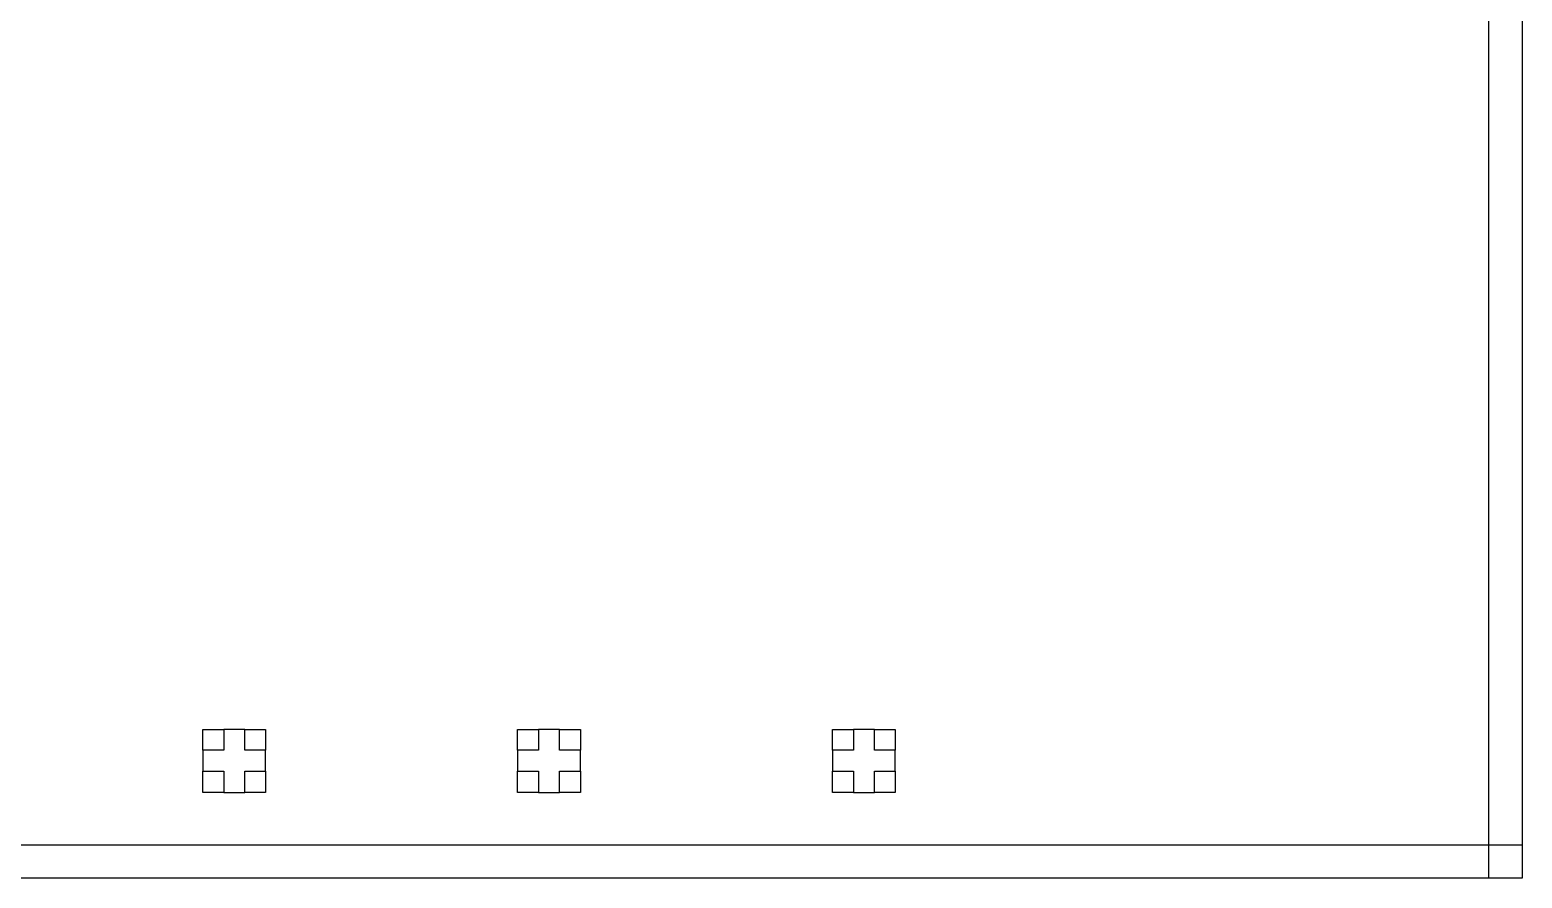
# Model space of a CAD drawing. Extents: x -21765 to 20427, y -6394 to 12870.
# Drawn here: x 8578 to 20427, y -6394 to 346 of the extents above; entities that cross this region are included whole.
import ezdxf

# ---------------------------------------------------------------- set-up
doc = ezdxf.new("R2010")
doc.units = 0
doc.header["$MEASUREMENT"] = 0
doc.layers.add('CONTROL', color=5, linetype='Continuous')
doc.layers.add('FLOW', color=6, linetype='Continuous')

msp = doc.modelspace()

# ---------------------------------------------------------------- linework, layer by layer
at = {"layer": 'CONTROL', "linetype": 'Continuous'}
for points in [[(20162, 12870), (20427, 12870), (20427, -6394), (20162, -6394), (20162, 12870)], [(10117, -5212), (10117, -5378), (9950, -5378), (9950, -5212), (10117, -5212)], [(10450, -5212), (10450, -5378), (10284, -5378), (10284, -5212), (10450, -5212)], [(12617, -5212), (12617, -5378), (12450, -5378), (12450, -5212), (12617, -5212)], [(12950, -5212), (12950, -5378), (12784, -5378), (12784, -5212), (12950, -5212)], [(15117, -5212), (15117, -5378), (14950, -5378), (14950, -5212), (15117, -5212)], [(15450, -5212), (15450, -5378), (15284, -5378), (15284, -5212), (15450, -5212)], [(10117, -5545), (10117, -5712), (9950, -5712), (9950, -5545), (10117, -5545)], [(10450, -5545), (10450, -5712), (10284, -5712), (10284, -5545), (10450, -5545)], [(12617, -5545), (12617, -5712), (12450, -5712), (12450, -5545), (12617, -5545)], [(12950, -5545), (12950, -5712), (12784, -5712), (12784, -5545), (12950, -5545)], [(15117, -5545), (15117, -5712), (14950, -5712), (14950, -5545), (15117, -5545)], [(15450, -5545), (15450, -5712), (15284, -5712), (15284, -5545), (15450, -5545)], [(-21765, -6394), (-21765, -6128), (20427, -6128), (20427, -6394), (-21765, -6394)]]:
    msp.add_lwpolyline(points, close=True, dxfattribs=at)
at = {"layer": 'FLOW', "linetype": 'Continuous'}
for points in [[(10284, -5712), (10284, -5545), (10450, -5545), (10450, -5378), (10284, -5378), (10284, -5212), (10117, -5212), (10117, -5378), (9950, -5378), (9950, -5545), (10117, -5545), (10117, -5712), (10284, -5712)], [(12784, -5712), (12784, -5545), (12950, -5545), (12950, -5378), (12784, -5378), (12784, -5212), (12617, -5212), (12617, -5378), (12450, -5378), (12450, -5545), (12617, -5545), (12617, -5712), (12784, -5712)], [(15284, -5712), (15284, -5545), (15450, -5545), (15450, -5378), (15284, -5378), (15284, -5212), (15117, -5212), (15117, -5378), (14950, -5378), (14950, -5545), (15117, -5545), (15117, -5712), (15284, -5712)]]:
    msp.add_lwpolyline(points, close=True, dxfattribs=at)

doc.saveas('drawing.dxf')
